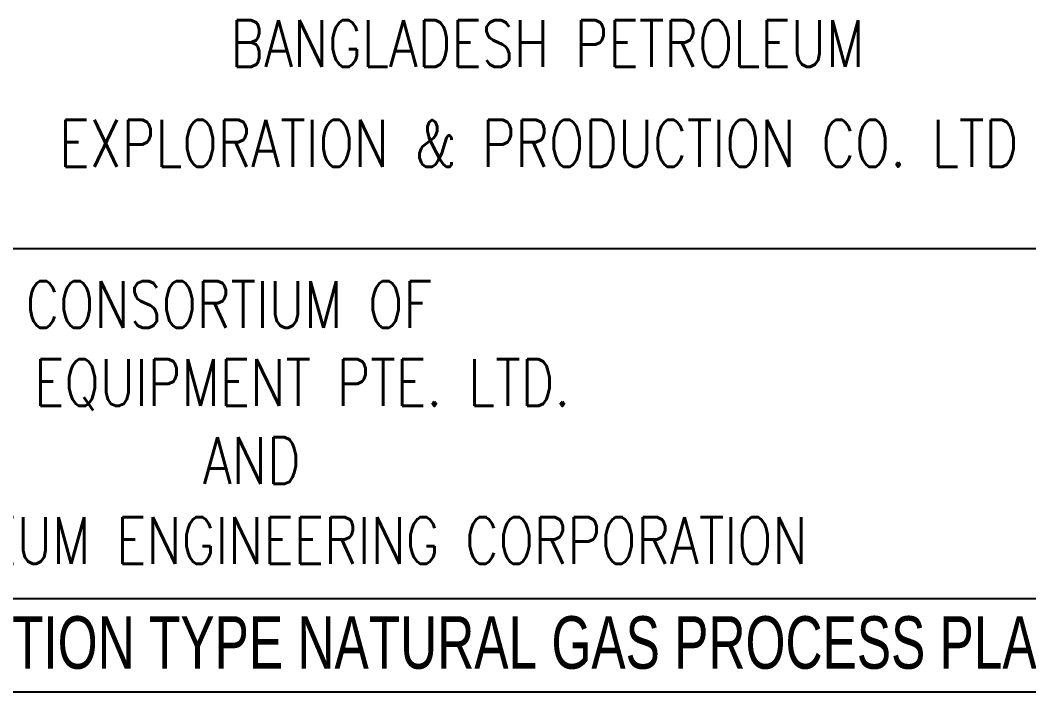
# Model space of a CAD drawing. Header units: inches. Extents: x -49881 to 95347, y -45374 to 27845.
# Drawn here: x 88622 to 93017, y 1696 to 4624 of the extents above; entities that cross this region are included whole.
import ezdxf

# ---------------------------------------------------------------- set-up
doc = ezdxf.new("R2010")
doc.units = ezdxf.units.IN
doc.header["$MEASUREMENT"] = 0
doc.styles.add('SIMPLEX', font='simplex.shx')
doc.styles.get("Standard").update_dxf_attribs({"font": 'arial.ttf'})

# ---------------------------------------------------------------- blocks, each defined once
blk = doc.blocks.new('Template Zicom')
at = {"color": 0}
blk.add_line((819.04, 158.56), (1079.14, 158.56), dxfattribs=at)
for p, q in [((819.04, 119.55), (1079.14, 119.55)), ((819.04, 109.14), (1079.14, 109.14))]:
    blk.add_line(p, q)
at = {"color": 7, "lineweight": 25, "style": 'SIMPLEX', "width": 0.8}
for s, p in [('BANGLADESH PETROLEUM', (943.61, 178.79)), ('EXPLORATION & PRODUCTION CO. LTD', (924.53, 167.67)), ('CONSORTIUM OF', (920.78, 149.72)), ('ZICOM EQUIPMENT PTE. LTD.', (901.93, 141.01)), ('AND', (940.54, 132.31)), ('SINOPEC PETROLEUM ENGINEERING CORPORATION', (869.15, 123.41))]:
    blk.add_text(s, height=5.202, dxfattribs=at).set_placement(p)
at = {"width": 0.7}
blk.add_text('60 MMSCFD SILICAGEL DEHYDRATION TYPE NATURAL GAS PROCESS PLANT', height=5.8522, dxfattribs=at).set_placement((825.47, 111.72))

msp = doc.modelspace()

# ---------------------------------------------------------------- block references
at = {"xscale": 39.116, "yscale": 39.116, "zscale": 39.116}
msp.add_blockref('Template Zicom', (52628.2, -2573.5), dxfattribs=at)

doc.saveas('drawing.dxf')
